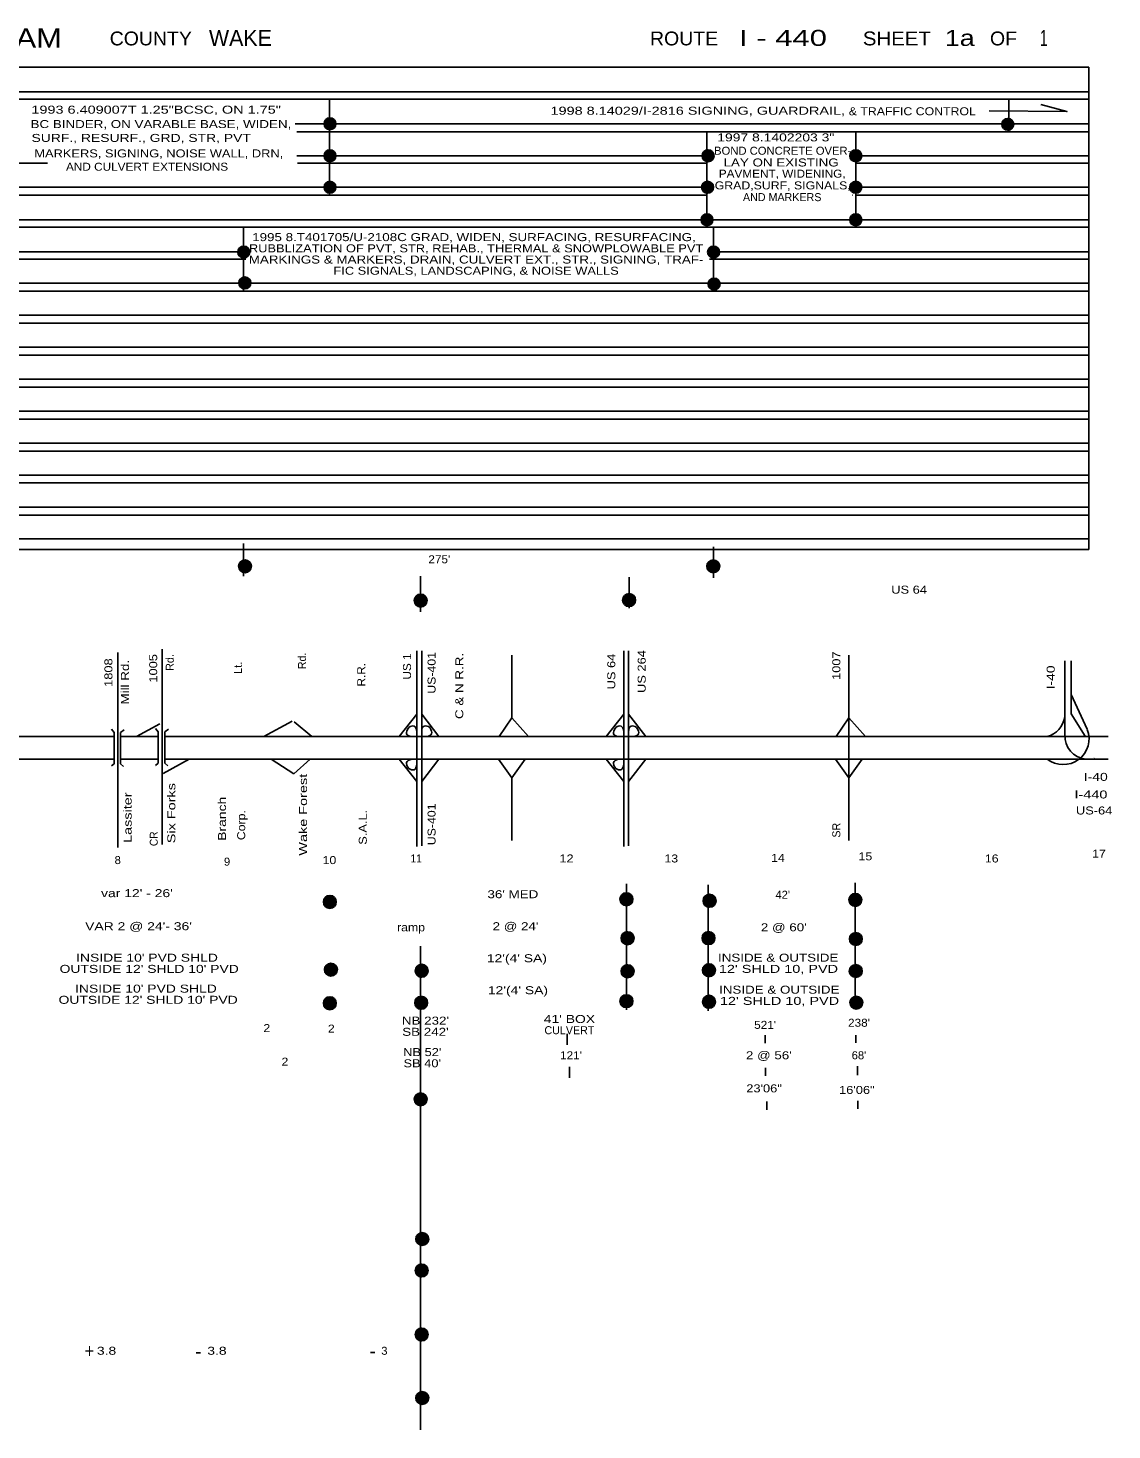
# Model space of a CAD drawing. Extents: x 2147483.74 to 2147488.09, y 2147483.85 to 2147487.13.
# Drawn here: x 2147486.054 to 2147488.086, y 2147484.505 to 2147487.134 of the extents above; entities that cross this region are included whole.
import ezdxf
from ezdxf.enums import TextEntityAlignment as Align

# ---------------------------------------------------------------- set-up
doc = ezdxf.new("R2010")
doc.units = 0
doc.header["$LTSCALE"] = 0.006
doc.layers.add('1', color=7, linetype='Continuous', lineweight=25)

msp = doc.modelspace()

# ---------------------------------------------------------------- hatches: boundary and pattern name
at = {"layer": '1'}
for points in [[(2147486.6312, 2147486.954, 1), (2147486.6088, 2147486.954, 1)], [(2147487.9022, 2147486.953, 1), (2147487.8798, 2147486.953, 1)], [(2147486.6312, 2147486.894, 1), (2147486.6088, 2147486.894, 1)], [(2147487.3402, 2147486.894, 1), (2147487.3178, 2147486.894, 1)], [(2147487.6172, 2147486.894, 1), (2147487.5948, 2147486.894, 1)], [(2147486.6312, 2147486.835, 1), (2147486.6088, 2147486.835, 1)], [(2147487.3392, 2147486.835, 1), (2147487.3168, 2147486.835, 1)], [(2147487.6172, 2147486.835, 1), (2147487.5948, 2147486.835, 1)], [(2147487.3382, 2147486.774, 1), (2147487.3158, 2147486.774, 1)], [(2147487.6172, 2147486.774, 1), (2147487.5948, 2147486.774, 1)], [(2147486.469533, 2147486.713548, 1), (2147486.447133, 2147486.713548, 1)], [(2147487.350533, 2147486.713548, 1), (2147487.328133, 2147486.713548, 1)], [(2147486.471533, 2147486.655548, 1), (2147486.449133, 2147486.655548, 1)], [(2147487.351533, 2147486.653548, 1), (2147487.329133, 2147486.653548, 1)], [(2147486.472801, 2147486.124328, 1), (2147486.448601, 2147486.124328, 1)], [(2147487.350801, 2147486.124328, 1), (2147487.326601, 2147486.124328, 1)], [(2147486.8021, 2147486.06, 1), (2147486.7779, 2147486.06, 1)], [(2147487.19315, 2147486.061, 1), (2147487.16885, 2147486.061, 1)], [(2147486.631844, 2147485.495067, 1), (2147486.607644, 2147485.495067, 1)], [(2147487.18815, 2147485.5, 1), (2147487.16385, 2147485.5, 1)], [(2147487.343904, 2147485.497154, 1), (2147487.319604, 2147485.497154, 1)], [(2147487.617351, 2147485.498778, 1), (2147487.593051, 2147485.498778, 1)], [(2147487.19015, 2147485.427, 1), (2147487.16585, 2147485.427, 1)], [(2147487.341963, 2147485.427179, 1), (2147487.317663, 2147485.427179, 1)], [(2147487.618232, 2147485.425538, 1), (2147487.593932, 2147485.425538, 1)], [(2147486.633844, 2147485.368067, 1), (2147486.609644, 2147485.368067, 1)], [(2147486.8041, 2147485.366, 1), (2147486.7799, 2147485.366, 1)], [(2147487.19015, 2147485.365, 1), (2147487.16585, 2147485.365, 1)], [(2147487.342844, 2147485.366915, 1), (2147487.318544, 2147485.366915, 1)], [(2147487.618113, 2147485.36548, 1), (2147487.593813, 2147485.36548, 1)], [(2147486.631844, 2147485.305067, 1), (2147486.607644, 2147485.305067, 1)], [(2147486.8031, 2147485.306, 1), (2147486.7789, 2147485.306, 1)], [(2147487.18815, 2147485.309, 1), (2147487.16385, 2147485.309, 1)], [(2147487.342904, 2147485.307831, 1), (2147487.318604, 2147485.307831, 1)], [(2147487.619172, 2147485.306192, 1), (2147487.594872, 2147485.306192, 1)], [(2147486.8021, 2147485.125, 1), (2147486.7779, 2147485.125, 1)], [(2147486.8051, 2147484.863, 1), (2147486.7809, 2147484.863, 1)], [(2147486.8041, 2147484.804, 1), (2147486.7799, 2147484.804, 1)], [(2147486.8041, 2147484.684, 1), (2147486.7799, 2147484.684, 1)], [(2147486.8051, 2147484.565, 1), (2147486.7809, 2147484.565, 1)]]:
    msp.add_hatch(color=256, dxfattribs=at).paths.add_polyline_path(points)

# ---------------------------------------------------------------- linework, layer by layer
for p, q in [((2147483.744, 2147487.06), (2147488.043, 2147487.06)), ((2147488.043, 2147486.156), (2147488.043, 2147487.06)), ((2147483.744, 2147487), (2147488.043, 2147487)), ((2147484.048, 2147487.014), (2147488.043, 2147487.014)), ((2147486.619, 2147486.82), (2147486.619, 2147487)), ((2147487.893, 2147486.939), (2147487.893, 2147487)), ((2147486.555, 2147486.954), (2147488.043, 2147486.954)), ((2147486.558, 2147486.939), (2147488.043, 2147486.939)), ((2147487.327, 2147486.76), (2147487.327, 2147486.939)), ((2147487.606, 2147486.76), (2147487.606, 2147486.939)), ((2147486.558, 2147486.894), (2147487.327, 2147486.894)), ((2147487.606, 2147486.894), (2147488.043, 2147486.894)), ((2147483.848, 2147486.88), (2147486.09, 2147486.88)), ((2147486.559, 2147486.88), (2147487.327, 2147486.88)), ((2147487.606, 2147486.88), (2147488.043, 2147486.88)), ((2147483.848, 2147486.82), (2147487.327, 2147486.82)), ((2147484.842, 2147486.835), (2147487.327, 2147486.835)), ((2147487.599, 2147486.82), (2147487.6, 2147486.82)), ((2147487.606, 2147486.835), (2147488.043, 2147486.835)), ((2147487.606, 2147486.82), (2147488.043, 2147486.82)), ((2147484.048, 2147486.774), (2147488.043, 2147486.774)), ((2147483.848, 2147486.76), (2147488.043, 2147486.76)), ((2147486.458, 2147486.64), (2147486.458, 2147486.76)), ((2147487.339, 2147486.64), (2147487.339, 2147486.76)), ((2147484.048, 2147486.714), (2147486.467, 2147486.714)), ((2147487.336, 2147486.714), (2147488.043, 2147486.714)), ((2147483.848, 2147486.7), (2147486.462, 2147486.7)), ((2147487.332, 2147486.7), (2147488.043, 2147486.7)), ((2147484.048, 2147486.655), (2147488.043, 2147486.655)), ((2147483.848, 2147486.58), (2147488.043, 2147486.58)), ((2147484.048, 2147486.595), (2147488.043, 2147486.595)), ((2147484.048, 2147486.535), (2147488.043, 2147486.535)), ((2147483.848, 2147486.52), (2147488.043, 2147486.52)), ((2147484.048, 2147486.475), (2147488.043, 2147486.475)), ((2147483.848, 2147486.46), (2147488.043, 2147486.46)), ((2147483.848, 2147486.4), (2147488.043, 2147486.4)), ((2147484.048, 2147486.415), (2147488.043, 2147486.415)), ((2147484.048, 2147486.355), (2147488.043, 2147486.355)), ((2147483.848, 2147486.34), (2147488.043, 2147486.34)), ((2147484.048, 2147486.295), (2147488.043, 2147486.295)), ((2147483.848, 2147486.281), (2147488.043, 2147486.281)), ((2147483.848, 2147486.22), (2147488.043, 2147486.22)), ((2147484.048, 2147486.235), (2147488.043, 2147486.235)), ((2147484.048, 2147486.176), (2147488.043, 2147486.176)), ((2147486.458, 2147486.106), (2147486.458, 2147486.167)), ((2147487.339, 2147486.103), (2147487.339, 2147486.161)), ((2147483.744, 2147486.156), (2147488.043, 2147486.156)), ((2147486.79, 2147486.106), (2147486.79, 2147486.039)), ((2147487.181, 2147486.046), (2147487.181, 2147486.104)), ((2147486.222, 2147485.597), (2147486.222, 2147485.963)), ((2147486.305, 2147485.603), (2147486.305, 2147485.969)), ((2147486.783, 2147485.599), (2147486.783, 2147485.966)), ((2147486.792, 2147485.6), (2147486.792, 2147485.966)), ((2147486.961, 2147485.958), (2147486.961, 2147485.84)), ((2147487.171, 2147485.599), (2147487.171, 2147485.966)), ((2147487.18, 2147485.6), (2147487.18, 2147485.966)), ((2147487.998, 2147485.808), (2147487.998, 2147485.947)), ((2147488.01, 2147485.848), (2147488.01, 2147485.947)), ((2147488.04, 2147485.819), (2147488.01, 2147485.884)), ((2147486.783, 2147485.847), (2147486.75, 2147485.805)), ((2147486.792, 2147485.847), (2147486.824, 2147485.805)), ((2147487.171, 2147485.847), (2147487.138, 2147485.805)), ((2147487.18, 2147485.847), (2147487.212, 2147485.805)), ((2147488.036, 2147485.806), (2147488.01, 2147485.848)), ((2147486.215, 2147485.813), (2147486.21, 2147485.819)), ((2147486.227, 2147485.813), (2147486.234, 2147485.818)), ((2147486.257, 2147485.805), (2147486.301, 2147485.829)), ((2147486.298, 2147485.814), (2147486.293, 2147485.82)), ((2147486.31, 2147485.814), (2147486.317, 2147485.819)), ((2147486.496, 2147485.805), (2147486.549, 2147485.834)), ((2147486.586, 2147485.805), (2147486.553, 2147485.833)), ((2147485.915, 2147485.805), (2147486.215, 2147485.805)), ((2147486.215, 2147485.813), (2147486.215, 2147485.754)), ((2147486.227, 2147485.813), (2147486.227, 2147485.754)), ((2147486.227, 2147485.805), (2147486.298, 2147485.805)), ((2147486.298, 2147485.814), (2147486.298, 2147485.755)), ((2147486.31, 2147485.814), (2147486.31, 2147485.755)), ((2147486.31, 2147485.805), (2147488.079, 2147485.805)), ((2147485.915, 2147485.763), (2147486.215, 2147485.763)), ((2147486.215, 2147485.754), (2147486.21, 2147485.75)), ((2147486.227, 2147485.763), (2147486.298, 2147485.763)), ((2147486.227, 2147485.754), (2147486.233, 2147485.749)), ((2147486.298, 2147485.755), (2147486.293, 2147485.751)), ((2147486.307, 2147485.736), (2147486.356, 2147485.763)), ((2147486.31, 2147485.763), (2147486.793, 2147485.763)), ((2147486.31, 2147485.755), (2147486.316, 2147485.75)), ((2147486.552, 2147485.735), (2147486.51, 2147485.763)), ((2147486.552, 2147485.735), (2147486.583, 2147485.763)), ((2147486.783, 2147485.721), (2147486.75, 2147485.763)), ((2147486.792, 2147485.721), (2147486.824, 2147485.763)), ((2147486.793, 2147485.763), (2147488.079, 2147485.763)), ((2147486.961, 2147485.728), (2147486.936, 2147485.763)), ((2147486.961, 2147485.728), (2147486.986, 2147485.763)), ((2147487.171, 2147485.721), (2147487.138, 2147485.763)), ((2147487.18, 2147485.721), (2147487.212, 2147485.763)), ((2147487.593, 2147485.728), (2147487.568, 2147485.763)), ((2147487.593, 2147485.728), (2147487.618, 2147485.763)), ((2147486.961, 2147485.728), (2147486.961, 2147485.61)), ((2147487.176, 2147485.529), (2147487.176, 2147485.293)), ((2147487.329, 2147485.527), (2147487.329, 2147485.291)), ((2147487.605, 2147485.531), (2147487.605, 2147485.295)), ((2147486.79, 2147485.412), (2147486.79, 2147484.505)), ((2147487.065, 2147485.227), (2147487.065, 2147485.248)), ((2147487.436, 2147485.23), (2147487.436, 2147485.245)), ((2147487.606, 2147485.231), (2147487.606, 2147485.245)), ((2147487.069, 2147485.165), (2147487.069, 2147485.186)), ((2147487.609, 2147485.17), (2147487.609, 2147485.187)), ((2147487.437, 2147485.169), (2147487.437, 2147485.184)), ((2147487.439, 2147485.105), (2147487.439, 2147485.121)), ((2147487.61, 2147485.107), (2147487.61, 2147485.122))]:
    msp.add_line(p, q, dxfattribs=at)
for points in [[(2147487.856, 2147486.978), (2147488.002, 2147486.977), (2147487.953, 2147486.99)], [(2147483.848, 2147486.64), (2147487.297, 2147486.64), (2147488.043, 2147486.64)], [(2147487.593, 2147485.61), (2147487.593, 2147485.728), (2147487.593, 2147485.958)], [(2147486.937, 2147485.805), (2147486.961, 2147485.84), (2147486.992, 2147485.805)], [(2147487.569, 2147485.805), (2147487.593, 2147485.84), (2147487.624, 2147485.805)]]:
    msp.add_lwpolyline(points, dxfattribs=at)
for centre, radius in [((2147486.62, 2147486.954), 0.0112), ((2147487.891, 2147486.953), 0.0112), ((2147486.62, 2147486.894), 0.0112), ((2147487.329, 2147486.894), 0.0112), ((2147487.606, 2147486.894), 0.0112), ((2147486.62, 2147486.835), 0.0112), ((2147487.328, 2147486.835), 0.0112), ((2147487.606, 2147486.835), 0.0112), ((2147487.327, 2147486.774), 0.0112), ((2147487.606, 2147486.774), 0.0112), ((2147486.458333, 2147486.713548), 0.0112), ((2147487.339333, 2147486.713548), 0.0112), ((2147486.460333, 2147486.655548), 0.0112), ((2147487.340333, 2147486.653548), 0.0112), ((2147486.460701, 2147486.124328), 0.0121), ((2147487.338701, 2147486.124328), 0.0121), ((2147486.79, 2147486.06), 0.0121), ((2147487.181, 2147486.061), 0.01215), ((2147486.619744, 2147485.495067), 0.0121), ((2147487.176, 2147485.5), 0.01215), ((2147487.331754, 2147485.497154), 0.01215), ((2147487.605201, 2147485.498778), 0.01215), ((2147487.178, 2147485.427), 0.01215), ((2147487.329813, 2147485.427179), 0.01215), ((2147487.606082, 2147485.425538), 0.01215), ((2147486.621744, 2147485.368067), 0.0121), ((2147486.792, 2147485.366), 0.0121), ((2147487.178, 2147485.365), 0.01215), ((2147487.330694, 2147485.366915), 0.01215), ((2147487.605963, 2147485.36548), 0.01215), ((2147486.619744, 2147485.305067), 0.0121), ((2147486.791, 2147485.306), 0.0121), ((2147487.176, 2147485.309), 0.01215), ((2147487.330754, 2147485.307831), 0.01215), ((2147487.607022, 2147485.306192), 0.01215), ((2147486.79, 2147485.125), 0.0121), ((2147486.793, 2147484.863), 0.0121), ((2147486.792, 2147484.804), 0.0121), ((2147486.792, 2147484.684), 0.0121), ((2147486.793, 2147484.565), 0.0121)]:
    msp.add_circle(centre, radius, dxfattribs=at)
for centre, radius, start, end in [((2147487.952, 2147485.85), 0.04684, 286.11342, 349.61615), ((2147487.995, 2147485.801), 0.048415, 231.70984, 21.25051), ((2147488.041282, 2147485.80608), 0.043324, 177.25248, 263.90875), ((2147488.041282, 2147485.80608), 0.043324, 285.47284, 285.9454)]:
    msp.add_arc(centre, radius, start, end, dxfattribs=at)
for points in [[(2147486.768, 2147485.822), (2147486.764, 2147485.817), (2147486.762, 2147485.809), (2147486.767, 2147485.806), (2147486.774, 2147485.805)], [(2147486.768, 2147485.822), (2147486.771, 2147485.825), (2147486.779, 2147485.826), (2147486.782, 2147485.821), (2147486.783, 2147485.814)], [(2147486.807, 2147485.822), (2147486.804, 2147485.825), (2147486.795, 2147485.826), (2147486.792, 2147485.821), (2147486.792, 2147485.814)], [(2147486.807, 2147485.822), (2147486.811, 2147485.817), (2147486.812, 2147485.809), (2147486.807, 2147485.806), (2147486.8, 2147485.805)], [(2147487.156, 2147485.822), (2147487.152, 2147485.817), (2147487.15, 2147485.809), (2147487.155, 2147485.806), (2147487.162, 2147485.805)], [(2147487.156, 2147485.822), (2147487.159, 2147485.825), (2147487.167, 2147485.826), (2147487.17, 2147485.821), (2147487.171, 2147485.814)], [(2147487.195, 2147485.822), (2147487.192, 2147485.825), (2147487.183, 2147485.826), (2147487.18, 2147485.821), (2147487.18, 2147485.814)], [(2147487.195, 2147485.822), (2147487.199, 2147485.817), (2147487.2, 2147485.809), (2147487.195, 2147485.806), (2147487.188, 2147485.805)], [(2147486.768, 2147485.745), (2147486.764, 2147485.75), (2147486.762, 2147485.758), (2147486.767, 2147485.761), (2147486.774, 2147485.763)], [(2147486.768, 2147485.745), (2147486.771, 2147485.743), (2147486.779, 2147485.741), (2147486.782, 2147485.747), (2147486.783, 2147485.754)], [(2147487.156, 2147485.745), (2147487.152, 2147485.75), (2147487.15, 2147485.758), (2147487.155, 2147485.761), (2147487.162, 2147485.763)], [(2147487.156, 2147485.745), (2147487.159, 2147485.743), (2147487.167, 2147485.741), (2147487.17, 2147485.747), (2147487.171, 2147485.754)]]:
    msp.add_open_spline(points, degree=3, dxfattribs=at)

# ---------------------------------------------------------------- texts
for s, height, width, p in [('NORTH CAROLINA STATE HIGHWAY CONSTRUCTION AND INVENTORY DIAGRAM', 0.036, 1.2, (2147483.848, 2147487.097)), ('I - 440', 0.03, 1.45, (2147487.387, 2147487.1))]:
    msp.add_text(s, height=height, dxfattribs=dict(at, width=width)).set_placement(p)
for s, height, width, p in [('COUNTY', 0.026, 1.05, (2147486.284, 2147487.101)), ('ROUTE', 0.026, 1.05, (2147487.284, 2147487.101)), ('SHEET', 0.026, 1.1, (2147487.683, 2147487.101)), ('1a', 0.03, 1.25, (2147487.801, 2147487.1)), ('OF', 0.026, 1.05, (2147487.883, 2147487.101)), ('1', 0.03, 0.65, (2147487.9585, 2147487.1)), ('1993 6.409007T 1.25"BCSC, ON 1.75"', 0.015, 1.35, (2147486.294, 2147486.973)), ('1998 8.14029/I-2816 SIGNING, GUARDRAIL, ', 0.015, 1.35, (2147487.3135, 2147486.971)), ('& TRAFFIC CONTROL', 0.015, 1.15, (2147487.712, 2147486.97)), ('BC BINDER, ON VARABLE BASE, WIDEN, ', 0.015, 1.25, (2147486.3065, 2147486.946)), ('SURF., RESURF., GRD, STR, PVT', 0.015, 1.3, (2147486.266, 2147486.92)), ('1997 8.1402203 3"', 0.015, 1.3, (2147487.456, 2147486.921)), ('MARKERS, SIGNING, NOISE WALL, DRN,', 0.015, 1.2, (2147486.299, 2147486.891)), ('BOND CONCRETE OVER-', 0.015, 1.05, (2147487.469, 2147486.896)), ('AND CULVERT EXTENSIONS', 0.015, 1.1, (2147486.277, 2147486.866)), ('PAVMENT, WIDENING,', 0.015, 1.1, (2147487.468, 2147486.853)), ('LAY ON EXISTING ', 0.015, 1.25, (2147487.4695, 2147486.874)), ('GRAD,SURF, SIGNALS,', 0.015, 1.15, (2147487.469, 2147486.831)), ('1995 8.T401705/U-2108C GRAD, WIDEN, SURFACING, RESURFACING, ', 0.015, 1.25, (2147486.8935, 2147486.734)), ('RUBBLIZATION OF PVT, STR, REHAB., THERMAL & SNOWPLOWABLE PVT', 0.015, 1.2, (2147486.894, 2147486.713)), ('MARKINGS & MARKERS, DRAIN, CULVERT EXT., STR., SIGNING, TRAF-', 0.015, 1.25, (2147486.894, 2147486.692)), ('FIC SIGNALS, LANDSCAPING, & NOISE WALLS', 0.015, 1.2, (2147486.894, 2147486.671)), ("275'", 0.015, 1.1, (2147486.825, 2147486.13)), ('US 64', 0.015, 1.2, (2147487.706, 2147486.073)), ('I-40', 0.015, 1.3, (2147488.056, 2147485.722)), ('I-440', 0.015, 1.35, (2147488.047, 2147485.689)), ('US-64', 0.015, 1.2, (2147488.053, 2147485.659)), ('8', 0.015, 1.05, (2147486.222, 2147485.566)), ('10', 0.015, 1.15, (2147486.619, 2147485.566)), ('11', 0.015, 0.95, (2147486.7815, 2147485.569)), ('12', 0.015, 1.2, (2147487.0635, 2147485.569)), ('13', 0.015, 1.15, (2147487.26, 2147485.569)), ('14', 0.015, 1.15, (2147487.46, 2147485.57)), ('15', 0.015, 1.15, (2147487.624, 2147485.573)), ('16', 0.015, 1.15, (2147487.861, 2147485.569)), ('17', 0.015, 1.15, (2147488.062, 2147485.578)), ('9', 0.015, 1.05, (2147486.427, 2147485.563)), ("var 12' - 26'", 0.015, 1.3, (2147486.258, 2147485.504)), ("36' MED", 0.015, 1.25, (2147486.963, 2147485.502)), ("42'", 0.015, 1.05, (2147487.469, 2147485.501)), ("VAR 2 @ 24'- 36'", 0.015, 1.3, (2147486.261, 2147485.442)), ('ramp', 0.015, 1.15, (2147486.772, 2147485.44)), ("2 @ 24'", 0.015, 1.25, (2147486.968, 2147485.442)), ("2 @ 60'", 0.015, 1.25, (2147487.471, 2147485.44)), ("INSIDE 10' PVD SHLD ", 0.015, 1.3, (2147486.2805, 2147485.383)), ("12'(4' SA)", 0.015, 1.3, (2147486.9705, 2147485.382)), ('INSIDE & OUTSIDE', 0.015, 1.25, (2147487.4605, 2147485.383)), ("OUTSIDE 12' SHLD 10' PVD", 0.015, 1.3, (2147486.281, 2147485.362)), ("12' SHLD 10, PVD", 0.015, 1.35, (2147487.461, 2147485.362)), ("OUTSIDE 12' SHLD 10' PVD", 0.015, 1.3, (2147486.279, 2147485.304)), ("INSIDE 10' PVD SHLD ", 0.015, 1.3, (2147486.2785, 2147485.325)), ("12'(4' SA)", 0.015, 1.3, (2147486.9725, 2147485.322)), ('INSIDE & OUTSIDE', 0.015, 1.25, (2147487.4625, 2147485.323)), ("12' SHLD 10, PVD", 0.015, 1.35, (2147487.463, 2147485.302)), ('2', 0.015, 1.15, (2147486.5015, 2147485.251)), ('2', 0.015, 1.15, (2147486.6225, 2147485.25)), ("NB 232'", 0.015, 1.25, (2147486.799, 2147485.265)), ("41' BOX", 0.015, 1.3, (2147487.069, 2147485.268)), ("521'", 0.015, 1.1, (2147487.436, 2147485.257)), ("238'", 0.015, 1.1, (2147487.612, 2147485.261)), ("SB 242'", 0.015, 1.25, (2147486.799, 2147485.244)), ("NB 52'", 0.015, 1.2, (2147486.793, 2147485.206)), ("121'", 0.015, 1.1, (2147487.072, 2147485.2)), ("2 @ 56'", 0.015, 1.25, (2147487.443, 2147485.2)), ("68'", 0.015, 1.05, (2147487.612, 2147485.2)), ('2', 0.015, 1.15, (2147486.5355, 2147485.188)), ("SB 40'", 0.015, 1.2, (2147486.793, 2147485.185)), ('23\'06"', 0.015, 1.2, (2147487.434, 2147485.138)), ('16\'06"', 0.015, 1.2, (2147487.608, 2147485.135)), ('+', 0.027, 0.85, (2147486.169, 2147484.64)), ('3.8', 0.015, 1.3, (2147486.201, 2147484.646)), ('3.8', 0.015, 1.3, (2147486.408, 2147484.646)), ('3', 0.015, 1.05, (2147486.722, 2147484.646))]:
    msp.add_text(s, height=height, dxfattribs=dict(at, width=width)).set_placement(p, align=Align.CENTER)
msp.add_text('WAKE', height=0.03, dxfattribs=at).set_placement((2147486.393, 2147487.1))
for s, height, p in [('AND MARKERS', 0.015, (2147487.468, 2147486.809)), ('CULVERT', 0.015, (2147487.069, 2147485.247)), ('-', 0.027, (2147486.373, 2147484.639)), ('-', 0.027, (2147486.7, 2147484.64))]:
    msp.add_text(s, height=height, dxfattribs=at).set_placement(p, align=Align.CENTER)
for s, width, p in [('1808', 1.2, (2147486.212, 2147485.925)), ('1005', 1.2, (2147486.296, 2147485.933)), ('US 1', 1.1, (2147486.772, 2147485.9365)), ('US-401', 1.15, (2147486.818, 2147485.9245)), ('C & N R.R.', 1.25, (2147486.87, 2147485.9)), ('US 64', 1.2, (2147487.155, 2147485.927)), ('US 264', 1.2, (2147487.212, 2147485.927)), ('1007', 1.2, (2147487.577, 2147485.938)), ('Mill Rd.', 1.25, (2147486.243, 2147485.907)), ('Lt.', 1.05, (2147486.455, 2147485.934)), ('R.R.', 1.1, (2147486.686, 2147485.921)), ('I-40', 1.3, (2147487.979, 2147485.916)), ('Six Forks', 1.35, (2147486.33, 2147485.6615)), ('Wake Forest', 1.35, (2147486.577, 2147485.6585)), ('Lassiter', 1.35, (2147486.248, 2147485.653)), ('Branch', 1.3, (2147486.425, 2147485.651)), ('Corp.', 1.15, (2147486.461, 2147485.639)), ('S.A.L.', 1.2, (2147486.689, 2147485.635)), ('US-401', 1.15, (2147486.818, 2147485.6405)), ('CR', 0.95, (2147486.297, 2147485.6135))]:
    msp.add_text(s, height=0.015, rotation=90, dxfattribs=dict(at, width=width)).set_placement(p, align=Align.CENTER)
for s, p in [('Rd.', (2147486.327, 2147485.944)), ('Rd.', (2147486.575, 2147485.947)), ('SR', (2147487.577, 2147485.6295))]:
    msp.add_text(s, height=0.015, rotation=90, dxfattribs=at).set_placement(p, align=Align.CENTER)

doc.saveas('drawing.dxf')
